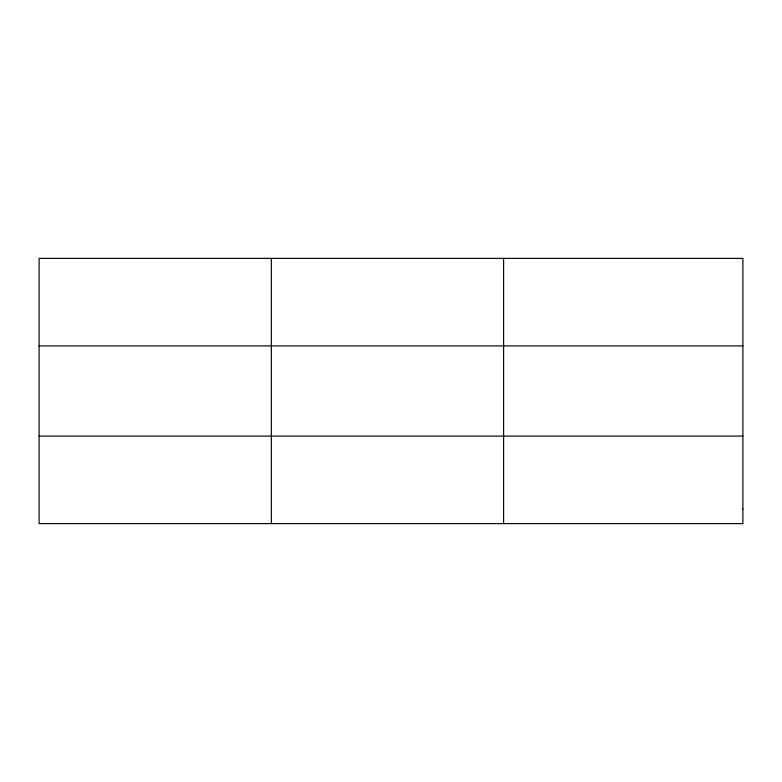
<?xml version="1.0" encoding="UTF-8"?>
<svg xmlns="http://www.w3.org/2000/svg" width="782" height="782" viewBox="0 0 782 782"><rect width="100%" height="100%" fill="white"/><g stroke="black" fill="none" stroke-linecap="round" stroke-linejoin="round"><path stroke-width="1.17" d="M271.354 523.627L271.354 258.373M503.608 523.627L503.608 258.373M39.1 345.908L742.9 345.908M39.1 436.092L742.9 436.092M742.9 509.033L742.9 523.627L39.1 523.627L39.1 258.373L742.9 258.373L742.9 509.033"/></g></svg>
